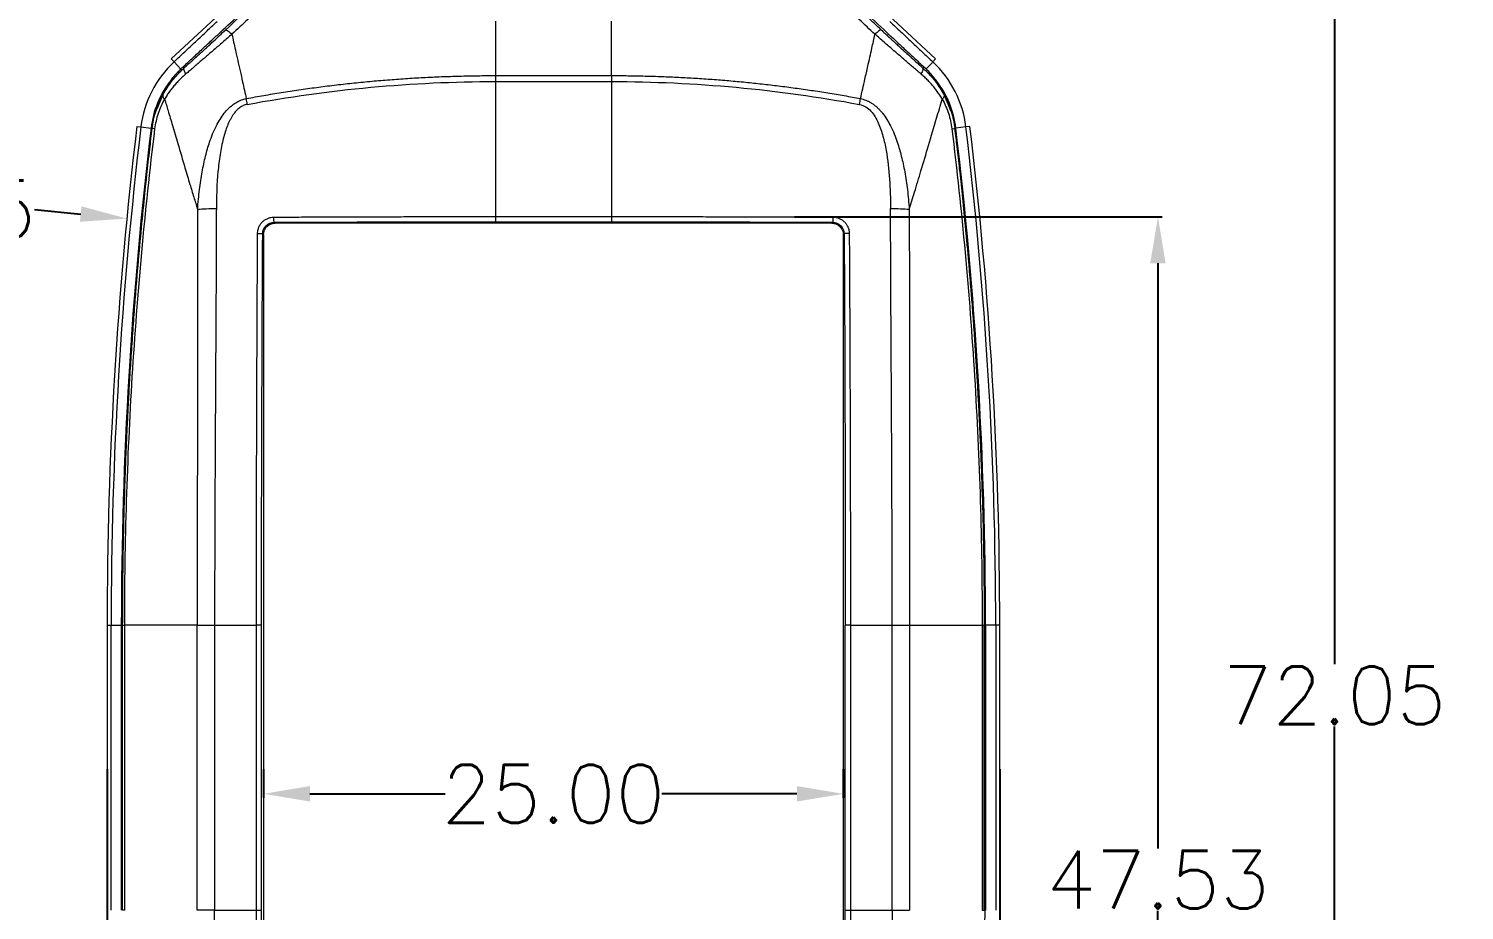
# Model space of a CAD drawing. Header units: inches. Extents: x 1127 to 2406, y 573 to 922.
# Drawn here: x 1245.7 to 1307.6, y 734.2 to 772.2 of the extents above; entities that cross this region are included whole.
import ezdxf

# ---------------------------------------------------------------- set-up
doc = ezdxf.new("R2010")
doc.units = ezdxf.units.IN
doc.styles.get("Standard").update_dxf_attribs({"font": 'txt', "bigfont": 'gbcbig.shx'})
doc.dimstyles.new('2.5', dxfattribs={"dimtxt": 2.5, "dimasz": 2, "dimexe": 0.18, "dimexo": 0.0625, "dimgap": 0.09, "dimtad": 0, "dimtih": 1, "dimtoh": 1, "dimzin": 0, "dimdsep": 46, "dimtxsty": 'Standard', "dimcen": 2, "dimadec": 0, "dimazin": 0, "dimtfac": 1, "dimtofl": 0, "dimtmove": 0, "dimatfit": 3, "dimfxl": 1, "dimtolj": 1, "dimtzin": 0, "dimarcsym": 0})

# ---------------------------------------------------------------- blocks, each defined once
blk = doc.blocks.new('*D116')
at = {"color": 0, "lineweight": -2}
for p, q in [((1249.065, 740.258), (1249.065, 699.568)), ((1287.565, 740.258), (1287.565, 699.568)), ((1251.065, 699.748), (1263.434, 699.748)), ((1285.565, 699.748), (1273.197, 699.748))]:
    blk.add_line(p, q, dxfattribs=at)
at = {"color": 0}
for points in [[(1251.065, 700.081), (1251.065, 699.415), (1249.065, 699.748)], [(1285.565, 700.081), (1285.565, 699.415), (1287.565, 699.748)]]:
    blk.add_solid(points, dxfattribs=at)
at = {"layer": 'Defpoints', "color": 0}
for p in [(1249.065, 740.32), (1287.565, 740.32), (1287.565, 699.748)]:
    blk.add_point(p, dxfattribs=at)
at = {"color": 0, "insert": (1268.315, 699.748), "char_height": 2.5, "attachment_point": 5}
blk.add_mtext('\\A1;38.50', dxfattribs=at)
blk = doc.blocks.new('*D117')
at = {"color": 0, "lineweight": -2}
for p, q in [((1268.378, 779.47), (1302.181, 779.47)), ((1302.001, 777.47), (1302.001, 744.785)), ((1302.001, 709.42), (1302.001, 742.105)), ((1268.378, 707.42), (1302.181, 707.42))]:
    blk.add_line(p, q, dxfattribs=at)
at = {"color": 0}
for points in [[(1301.668, 777.47), (1302.335, 777.47), (1302.001, 779.47)], [(1301.668, 709.42), (1302.335, 709.42), (1302.001, 707.42)]]:
    blk.add_solid(points, dxfattribs=at)
at = {"layer": 'Defpoints', "color": 0}
for p in [(1268.315, 779.47), (1302.001, 779.47), (1268.315, 707.42)]:
    blk.add_point(p, dxfattribs=at)
at = {"color": 0, "insert": (1302.001, 743.445), "char_height": 2.5, "attachment_point": 5}
blk.add_mtext('\\A1;72.05', dxfattribs=at)
blk = doc.blocks.new('*D118')
at = {"color": 0, "lineweight": -2}
for p, q in [((1255.815, 740.258), (1255.815, 739.016)), ((1280.815, 740.258), (1280.815, 739.016)), ((1257.815, 739.196), (1263.642, 739.196)), ((1278.815, 739.196), (1272.989, 739.196))]:
    blk.add_line(p, q, dxfattribs=at)
at = {"color": 0}
for points in [[(1257.815, 739.53), (1257.815, 738.863), (1255.815, 739.196)], [(1278.815, 739.53), (1278.815, 738.863), (1280.815, 739.196)]]:
    blk.add_solid(points, dxfattribs=at)
at = {"layer": 'Defpoints', "color": 0}
for p in [(1255.815, 740.32), (1280.815, 740.32), (1280.815, 739.196)]:
    blk.add_point(p, dxfattribs=at)
at = {"color": 0, "insert": (1268.315, 739.196), "char_height": 2.5, "attachment_point": 5}
blk.add_mtext('\\A1;25.00', dxfattribs=at)
blk = doc.blocks.new('*D119')
at = {"color": 0, "lineweight": -2}
for p, q in [((1278.714, 764.087), (1294.567, 764.087)), ((1294.387, 762.087), (1294.387, 736.832)), ((1294.387, 718.556), (1294.387, 734.152)), ((1279.357, 716.556), (1294.567, 716.556))]:
    blk.add_line(p, q, dxfattribs=at)
at = {"color": 0}
for points in [[(1294.054, 762.087), (1294.72, 762.087), (1294.387, 764.087)], [(1294.054, 718.556), (1294.72, 718.556), (1294.387, 716.556)]]:
    blk.add_solid(points, dxfattribs=at)
at = {"layer": 'Defpoints', "color": 0}
for p in [(1278.652, 764.087), (1294.387, 764.087), (1279.294, 716.556)]:
    blk.add_point(p, dxfattribs=at)
at = {"color": 0, "insert": (1294.387, 735.492), "char_height": 2.5, "attachment_point": 5}
blk.add_mtext('\\A1;47.53', dxfattribs=at)
blk = doc.blocks.new('*D120')
at = {"color": 0, "lineweight": -2}
for p, q in [((1245.938, 764.406), (1247.929, 764.212)), ((1429.815, 744.47), (1429.815, 748.47)), ((1427.815, 746.47), (1431.815, 746.47))]:
    blk.add_line(p, q, dxfattribs=at)
at = {"color": 0}
blk.add_solid([(1247.961, 764.544), (1247.896, 763.88), (1249.919, 764.018)], dxfattribs=at)
at = {"layer": 'Defpoints', "color": 0}
for p in [(1249.919, 764.018), (1429.815, 746.47)]:
    blk.add_point(p, dxfattribs=at)
at = {"color": 0, "insert": (1238.973, 764.406), "char_height": 2.5, "attachment_point": 5}
blk.add_mtext('\\A1;R180.75', dxfattribs=at)

msp = doc.modelspace()

# ---------------------------------------------------------------- linework, layer by layer
at = {"color": 7, "linetype": 'Continuous', "lineweight": 15}
for p, q in [((1258.589, 777.188), (1251.834, 770.908)), ((1284.797, 770.908), (1278.042, 777.188)), ((1265.819, 772.54), (1265.819, 770.187)), ((1251.953, 770.78), (1251.834, 770.908)), ((1284.678, 770.78), (1284.797, 770.908)), ((1252.252, 770.458), (1251.953, 770.78)), ((1252.394, 770.523), (1252.331, 770.555)), ((1284.237, 770.523), (1284.3, 770.555)), ((1265.816, 769.929), (1270.815, 769.929)), ((1265.819, 770.187), (1270.812, 770.187)), ((1250.352, 767.995), (1250.525, 767.974)), ((1250.525, 767.974), (1250.961, 767.922)), ((1251.009, 767.901), (1250.984, 767.914)), ((1285.622, 767.901), (1285.647, 767.914)), ((1286.106, 767.974), (1285.67, 767.922)), ((1286.279, 767.995), (1286.106, 767.974)), ((1265.815, 764.103), (1270.815, 764.103)), ((1256.315, 763.819), (1256.277, 763.856)), ((1280.316, 763.819), (1256.315, 763.819)), ((1265.815, 763.88), (1270.815, 763.88)), ((1280.316, 763.819), (1280.354, 763.856)), ((1255.815, 763.319), (1255.777, 763.358)), ((1255.815, 763.319), (1255.815, 717.321)), ((1280.854, 763.358), (1280.815, 763.319)), ((1280.815, 763.319), (1280.815, 717.321)), ((1249.065, 746.47), (1249.065, 734.17)), ((1249.24, 734.17), (1249.24, 746.47)), ((1249.24, 746.47), (1249.679, 746.47)), ((1249.679, 746.47), (1249.679, 734.17)), ((1249.703, 746.47), (1249.703, 734.17)), ((1249.703, 746.47), (1249.737, 746.47)), ((1249.737, 734.17), (1249.737, 746.47)), ((1249.826, 734.17), (1249.826, 746.47)), ((1252.953, 734.17), (1252.953, 746.47)), ((1253.702, 746.47), (1253.702, 734.17)), ((1255.507, 734.17), (1255.507, 746.47)), ((1255.727, 734.17), (1255.727, 746.47)), ((1280.904, 734.17), (1280.904, 746.47)), ((1281.124, 746.47), (1281.124, 734.17)), ((1282.929, 734.17), (1282.929, 746.47)), ((1283.678, 746.47), (1283.678, 734.17)), ((1286.805, 746.47), (1286.805, 734.17)), ((1286.893, 734.17), (1286.893, 746.47)), ((1286.893, 746.47), (1286.928, 746.47)), ((1286.928, 734.17), (1286.928, 746.47)), ((1286.952, 746.47), (1286.952, 734.17)), ((1287.391, 746.47), (1286.952, 746.47)), ((1287.391, 746.47), (1287.391, 734.17)), ((1287.565, 734.17), (1287.565, 746.47)), ((1282.929, 734.17), (1283.678, 734.17)), ((1286.928, 734.17), (1286.893, 734.17))]:
    msp.add_line(p, q, dxfattribs=at)
at = {"color": 8, "linetype": 'Continuous', "lineweight": 15}
for p, q in [((1284.237, 770.523), (1284.501, 770.259)), ((1251.233, 768.791), (1251.466, 769.346)), ((1285.165, 769.346), (1285.398, 768.792)), ((1249.065, 746.47), (1249.24, 746.47)), ((1287.565, 746.47), (1287.391, 746.47))]:
    msp.add_line(p, q, dxfattribs=at)
at = {"color": 7, "linetype": 'Continuous', "lineweight": 15, "flags": 128}
msp.add_lwpolyline([(1270.812, 772.54), (1270.812, 772.247), (1270.812, 771.953), (1270.812, 771.66), (1270.812, 771.366), (1270.812, 771.071), (1270.812, 770.777), (1270.812, 770.482), (1270.812, 770.187)], dxfattribs=at)
at = {"color": 7, "linetype": 'Continuous', "lineweight": 15}
for centre, radius, start, end in [((1255.068, 767.429), 4.575, 132.91209, 173.1607), ((1281.563, 767.429), 4.575, 6.8393, 47.08791), ((1429.815, 746.47), 180.75, 173.1607, 180), ((1429.815, 746.47), 180.575, 173.1607, 180), ((1429.815, 746.47), 180.136, 173.1607, 180), ((1106.815, 746.47), 180.136, 0, 6.8393), ((1106.815, 746.47), 180.575, 0, 6.8393), ((1106.815, 746.47), 180.75, 0, 6.8393)]:
    msp.add_arc(centre, radius, start, end, dxfattribs=at)
at = {"color": 8, "linetype": 'Continuous', "lineweight": 15}
for centre, start, end in [((1255.068, 767.429), 142.31845, 173.1607), ((1281.563, 767.429), 6.8393, 37.68155)]:
    msp.add_arc(centre, 4.136, start, end, dxfattribs=at)
at = {"color": 7, "linetype": 'Continuous', "lineweight": 15}
for points, knots in [([(1253.943, 772.05), (1254.24, 772.327), (1254.821, 772.867), (1255.671, 773.658), (1256.48, 774.409), (1257.246, 775.122), (1257.97, 775.795), (1258.653, 776.43), (1259.093, 776.839), (1259.307, 777.038)], [0, 0, 0, 0, 0.16599, 0.32427, 0.474838, 0.617695, 0.752841, 0.880277, 1, 1, 1, 1]), ([(1259.46, 777.118), (1259.384, 777.047), (1259.198, 776.872), (1258.818, 776.514), (1258.097, 775.837), (1257.033, 774.837), (1256.033, 773.898), (1255.07, 772.995), (1254.563, 772.519), (1254.183, 772.163)], [0, 0, 0, 0, 0.043365, 0.106756, 0.218073, 0.455236, 0.713877, 0.785533, 1, 1, 1, 1]), ([(1282.448, 772.163), (1282.258, 772.342), (1281.876, 772.7), (1281.305, 773.235), (1280.734, 773.77), (1280.165, 774.305), (1279.373, 775.049), (1278.573, 775.8), (1277.838, 776.491), (1277.442, 776.863), (1277.243, 777.05), (1277.171, 777.118)], [0, 0, 0, 0, 0.107598, 0.215196, 0.322793, 0.43039, 0.537988, 0.772994, 0.886094, 0.95844, 1, 1, 1, 1]), ([(1277.324, 777.038), (1277.574, 776.805), (1278.094, 776.322), (1278.902, 775.571), (1279.768, 774.766), (1280.69, 773.908), (1281.67, 772.997), (1282.343, 772.372), (1282.688, 772.05)], [0, 0, 0, 0, 0.140427, 0.291351, 0.45277, 0.624684, 0.807095, 1, 1, 1, 1]), ([(1259.749, 776.938), (1259.536, 776.738), (1259.107, 776.335), (1258.46, 775.728), (1257.807, 775.115), (1257.148, 774.496), (1256.482, 773.872), (1255.81, 773.242), (1255.132, 772.608), (1254.678, 772.182), (1254.45, 771.969)], [0, 0, 0, 0, 0.121933, 0.244748, 0.368441, 0.493011, 0.618455, 0.744769, 0.871952, 1, 1, 1, 1]), ([(1282.181, 771.969), (1281.953, 772.182), (1281.498, 772.608), (1280.821, 773.242), (1280.149, 773.872), (1279.483, 774.496), (1278.824, 775.115), (1278.171, 775.728), (1277.524, 776.335), (1277.095, 776.738), (1276.882, 776.938)], [0, 0, 0, 0, 0.128048, 0.255231, 0.381545, 0.506989, 0.631559, 0.755252, 0.878067, 1, 1, 1, 1]), ([(1251.953, 770.78), (1252.075, 770.894), (1252.321, 771.123), (1252.69, 771.468), (1253.06, 771.817), (1253.433, 772.169), (1253.682, 772.405), (1253.806, 772.523)], [0, 0, 0, 0, 0.1970081, 0.3954728, 0.5954338, 0.7969302, 1, 1, 1, 1]), ([(1252.394, 770.523), (1252.447, 770.57), (1252.553, 770.666), (1252.716, 770.812), (1252.881, 770.962), (1253.049, 771.115), (1253.22, 771.271), (1253.422, 771.456), (1253.655, 771.671), (1253.919, 771.916), (1254.094, 772.08), (1254.183, 772.163)], [0, 0, 0, 0, 0.091333, 0.183175, 0.275729, 0.369195, 0.463763, 0.559622, 0.704218, 0.850824, 1, 1, 1, 1]), ([(1254.183, 772.163), (1254.195, 772.168), (1254.227, 772.154), (1254.325, 772.083), (1254.388, 772.028), (1254.45, 771.969)], [0, 0, 0, 0, 0.5, 0.5, 1, 1, 1, 1]), ([(1282.448, 772.163), (1282.436, 772.168), (1282.403, 772.154), (1282.306, 772.083), (1282.243, 772.028), (1282.181, 771.969)], [0, 0, 0, 0, 0.5, 0.5, 1, 1, 1, 1]), ([(1282.448, 772.163), (1282.502, 772.113), (1282.607, 772.014), (1282.766, 771.866), (1282.924, 771.719), (1283.082, 771.574), (1283.273, 771.398), (1283.495, 771.193), (1283.749, 770.963), (1283.996, 770.739), (1284.157, 770.594), (1284.237, 770.523)], [0, 0, 0, 0, 0.089675, 0.178432, 0.266388, 0.353663, 0.440382, 0.583496, 0.724034, 0.862644, 1, 1, 1, 1]), ([(1282.825, 772.523), (1282.98, 772.375), (1283.291, 772.081), (1283.756, 771.642), (1284.217, 771.209), (1284.525, 770.922), (1284.678, 770.78)], [0, 0, 0, 0, 0.25359, 0.504736, 0.753514, 1, 1, 1, 1]), ([(1252.331, 770.555), (1252.477, 770.69), (1252.763, 770.955), (1253.178, 771.34), (1253.569, 771.703), (1253.821, 771.937), (1253.943, 772.05)], [0, 0, 0, 0, 0.272569, 0.530091, 0.772569, 1, 1, 1, 1]), ([(1254.45, 771.969), (1254.384, 771.912), (1254.254, 771.798), (1254.059, 771.629), (1253.866, 771.462), (1253.676, 771.298), (1253.49, 771.138), (1253.307, 770.981), (1253.129, 770.827), (1252.955, 770.678), (1252.786, 770.533), (1252.622, 770.393), (1252.515, 770.302), (1252.463, 770.257)], [0, 0, 0, 0, 0.098874, 0.19632, 0.292268, 0.386657, 0.479432, 0.570546, 0.659957, 0.747633, 0.833545, 0.917672, 1, 1, 1, 1]), ([(1254.45, 771.969), (1254.499, 771.744), (1254.614, 771.219), (1254.769, 770.532), (1254.927, 769.832), (1255.017, 769.432), (1255.07, 769.195)], [0, 0, 0, 0, 0.243523, 0.569993, 0.744311, 1, 1, 1, 1]), ([(1281.561, 769.195), (1281.624, 769.474), (1281.728, 769.94), (1281.891, 770.663), (1282.036, 771.309), (1282.137, 771.768), (1282.181, 771.969)], [0, 0, 0, 0, 0.300809, 0.501567, 0.782022, 1, 1, 1, 1]), ([(1284.168, 770.257), (1284.116, 770.302), (1284.009, 770.393), (1283.845, 770.533), (1283.676, 770.678), (1283.502, 770.827), (1283.324, 770.981), (1283.141, 771.138), (1282.955, 771.298), (1282.765, 771.462), (1282.572, 771.629), (1282.377, 771.798), (1282.247, 771.912), (1282.181, 771.969)], [0, 0, 0, 0, 0.082329, 0.166457, 0.252369, 0.340045, 0.429457, 0.520571, 0.613346, 0.707734, 0.803682, 0.901127, 1, 1, 1, 1]), ([(1282.688, 772.05), (1282.81, 771.937), (1283.062, 771.703), (1283.453, 771.34), (1283.868, 770.955), (1284.154, 770.69), (1284.3, 770.555)], [0, 0, 0, 0, 0.227431, 0.469909, 0.727431, 1, 1, 1, 1]), ([(1252.132, 770.359), (1252.085, 770.308), (1251.991, 770.206), (1251.859, 770.044), (1251.734, 769.875), (1251.616, 769.699), (1251.507, 769.517), (1251.407, 769.329), (1251.317, 769.136), (1251.235, 768.939), (1251.164, 768.738), (1251.103, 768.535), (1251.053, 768.329), (1251.012, 768.122), (1250.993, 767.983), (1250.984, 767.914)], [0, 0, 0, 0, 0.075536, 0.151632, 0.228205, 0.305167, 0.382427, 0.459892, 0.53747, 0.615065, 0.692581, 0.769925, 0.847003, 0.923724, 1, 1, 1, 1]), ([(1251.466, 769.346), (1251.512, 769.427), (1251.615, 769.609), (1251.79, 769.862), (1251.965, 770.086), (1252.08, 770.208), (1252.128, 770.259)], [0, 0, 0, 0, 0.247637, 0.556595, 0.815363, 1, 1, 1, 1]), ([(1252.463, 770.257), (1252.409, 770.21), (1252.303, 770.118), (1252.155, 769.971), (1252.015, 769.819), (1251.884, 769.663), (1251.762, 769.503), (1251.649, 769.338), (1251.58, 769.224), (1251.546, 769.167)], [0, 0, 0, 0, 0.14636, 0.291433, 0.435277, 0.577964, 0.719579, 0.860221, 1, 1, 1, 1]), ([(1252.132, 770.359), (1252.165, 770.392), (1252.229, 770.459), (1252.297, 770.523), (1252.331, 770.555)], [0, 0, 0, 0, 0.500015, 1, 1, 1, 1]), ([(1252.463, 770.257), (1252.427, 770.316), (1252.4, 770.374), (1252.375, 770.468), (1252.378, 770.503), (1252.394, 770.523)], [0, 0, 0, 0, 0.5, 0.5, 1, 1, 1, 1]), ([(1284.237, 770.523), (1284.253, 770.503), (1284.256, 770.468), (1284.231, 770.374), (1284.204, 770.316), (1284.168, 770.257)], [0, 0, 0, 0, 0.5, 0.5, 1, 1, 1, 1]), ([(1285.085, 769.167), (1285.051, 769.224), (1284.982, 769.338), (1284.869, 769.502), (1284.747, 769.663), (1284.616, 769.819), (1284.476, 769.971), (1284.328, 770.118), (1284.222, 770.21), (1284.168, 770.257)], [0, 0, 0, 0, 0.1397665, 0.2804002, 0.4220115, 0.5646987, 0.7085471, 0.8536284, 1, 1, 1, 1]), ([(1284.379, 770.458), (1284.447, 770.532), (1284.521, 770.61), (1284.631, 770.73), (1284.667, 770.768), (1284.678, 770.78)], [0, 0, 0, 0, 0.5, 0.5, 1, 1, 1, 1]), ([(1285.647, 767.914), (1285.638, 767.983), (1285.619, 768.122), (1285.578, 768.329), (1285.528, 768.535), (1285.467, 768.738), (1285.396, 768.939), (1285.314, 769.136), (1285.224, 769.329), (1285.124, 769.517), (1285.015, 769.699), (1284.897, 769.875), (1284.772, 770.044), (1284.64, 770.206), (1284.546, 770.308), (1284.499, 770.359)], [0, 0, 0, 0, 0.076276, 0.152997, 0.230075, 0.307419, 0.384935, 0.46253, 0.540108, 0.617573, 0.694833, 0.771795, 0.848368, 0.924464, 1, 1, 1, 1]), ([(1284.501, 770.259), (1284.526, 770.234), (1284.676, 770.086), (1284.906, 769.784), (1285.079, 769.49), (1285.165, 769.346)], [0, 0, 0, 0, 0.091697, 0.553559, 1, 1, 1, 1]), ([(1255.07, 769.195), (1255.321, 769.241), (1255.823, 769.332), (1256.578, 769.457), (1257.336, 769.573), (1258.096, 769.679), (1258.859, 769.776), (1259.624, 769.862), (1260.391, 769.938), (1261.161, 770.004), (1261.932, 770.06), (1262.706, 770.106), (1263.481, 770.142), (1264.259, 770.167), (1265.038, 770.184), (1265.558, 770.186), (1265.819, 770.187)], [0, 0, 0, 0, 0.070886, 0.141824, 0.212822, 0.283887, 0.355028, 0.426252, 0.497567, 0.568982, 0.640504, 0.712141, 0.783901, 0.855792, 0.927823, 1, 1, 1, 1]), ([(1270.812, 770.187), (1271.055, 770.186), (1271.541, 770.184), (1272.268, 770.17), (1272.994, 770.148), (1273.718, 770.116), (1274.441, 770.076), (1275.162, 770.027), (1275.881, 769.97), (1276.598, 769.903), (1277.313, 769.828), (1278.026, 769.744), (1278.738, 769.652), (1279.447, 769.551), (1280.154, 769.441), (1280.858, 769.323), (1281.327, 769.238), (1281.561, 769.195)], [0, 0, 0, 0, 0.06737, 0.134612, 0.201732, 0.268736, 0.335631, 0.402423, 0.469119, 0.535725, 0.602248, 0.668695, 0.735071, 0.801383, 0.867638, 0.933841, 1, 1, 1, 1]), ([(1251.131, 767.889), (1251.159, 768.117), (1251.21, 768.343), (1251.351, 768.773), (1251.441, 768.978), (1251.546, 769.167)], [0, 0, 0, 0, 0.5, 0.5, 1, 1, 1, 1]), ([(1251.466, 769.346), (1251.459, 769.324), (1251.462, 769.297), (1251.49, 769.235), (1251.515, 769.201), (1251.546, 769.167)], [0, 0, 0, 0, 0.5, 0.5, 1, 1, 1, 1]), ([(1251.546, 769.167), (1251.596, 769.003), (1251.709, 768.627), (1251.898, 767.99), (1252.14, 767.168), (1252.39, 766.32), (1252.62, 765.548), (1252.801, 764.951), (1252.913, 764.592), (1252.967, 764.416)], [0, 0, 0, 0, 0.105405, 0.240453, 0.405315, 0.625449, 0.774644, 0.890016, 1, 1, 1, 1]), ([(1252.967, 764.416), (1252.979, 764.561), (1253.002, 764.845), (1253.048, 765.26), (1253.101, 765.653), (1253.163, 766.025), (1253.232, 766.377), (1253.308, 766.707), (1253.392, 767.016), (1253.529, 767.457), (1253.742, 767.988), (1254.033, 768.467), (1254.285, 768.754), (1254.467, 768.916), (1254.658, 769.044), (1254.859, 769.141), (1255, 769.177), (1255.07, 769.195)], [0, 0, 0, 0, 0.07924, 0.154807, 0.226754, 0.295131, 0.359989, 0.421383, 0.479369, 0.534011, 0.672435, 0.789287, 0.835892, 0.879555, 0.92093, 0.96079, 1, 1, 1, 1]), ([(1281.561, 769.195), (1281.6, 769.186), (1281.678, 769.168), (1281.792, 769.127), (1281.904, 769.077), (1282.013, 769.016), (1282.119, 768.945), (1282.222, 768.864), (1282.322, 768.773), (1282.419, 768.671), (1282.618, 768.433), (1282.889, 767.987), (1283.141, 767.358), (1283.333, 766.691), (1283.476, 766.008), (1283.593, 765.241), (1283.639, 764.7), (1283.664, 764.416)], [0, 0, 0, 0, 0.021815, 0.043708, 0.065836, 0.088349, 0.111391, 0.135095, 0.159583, 0.184965, 0.211342, 0.327849, 0.465846, 0.578484, 0.704764, 0.845132, 1, 1, 1, 1]), ([(1283.664, 764.416), (1283.74, 764.662), (1283.91, 765.213), (1284.185, 766.131), (1284.5, 767.198), (1284.803, 768.232), (1285.003, 768.895), (1285.085, 769.167)], [0, 0, 0, 0, 0.153826, 0.345883, 0.575862, 0.82567, 1, 1, 1, 1]), ([(1285.165, 769.346), (1285.172, 769.325), (1285.169, 769.298), (1285.141, 769.236), (1285.117, 769.202), (1285.085, 769.167)], [0, 0, 0, 0, 0.5, 0.5, 1, 1, 1, 1]), ([(1285.085, 769.167), (1285.19, 768.978), (1285.28, 768.773), (1285.421, 768.343), (1285.472, 768.117), (1285.5, 767.889)], [0, 0, 0, 0, 0.5, 0.5, 1, 1, 1, 1]), ([(1251.009, 767.901), (1251.045, 768.153), (1251.088, 768.465), (1251.21, 768.739), (1251.233, 768.791)], [0, 0, 0, 0, 0.807216, 1, 1, 1, 1]), ([(1255.112, 768.942), (1255.083, 768.936), (1255.025, 768.923), (1254.94, 768.89), (1254.858, 768.848), (1254.779, 768.795), (1254.702, 768.732), (1254.629, 768.659), (1254.559, 768.576), (1254.491, 768.483), (1254.426, 768.38), (1254.364, 768.266), (1254.287, 768.105), (1254.2, 767.888), (1254.111, 767.607), (1254.032, 767.295), (1253.939, 766.831), (1253.852, 766.192), (1253.79, 765.356), (1253.782, 764.767), (1253.777, 764.457)], [0, 0, 0, 0, 0.01815, 0.0363592, 0.0548809, 0.0739558, 0.0938047, 0.1146235, 0.1365821, 0.1598254, 0.1844757, 0.2106355, 0.2383905, 0.2927408, 0.3524831, 0.4178805, 0.4891337, 0.6407211, 0.8108239, 1, 1, 1, 1]), ([(1281.519, 768.942), (1281.612, 768.925), (1281.702, 768.889), (1281.866, 768.789), (1281.94, 768.724), (1282.139, 768.506), (1282.241, 768.329), (1282.408, 767.959), (1282.474, 767.764), (1282.583, 767.367), (1282.627, 767.164), (1282.737, 766.551), (1282.782, 766.134), (1282.84, 765.298), (1282.852, 764.878), (1282.854, 764.457)], [0, 0, 0, 0, 0.0625, 0.0625, 0.125, 0.125, 0.25, 0.25, 0.375, 0.375, 0.5, 0.5, 0.75, 0.75, 1, 1, 1, 1]), ([(1285.398, 768.792), (1285.421, 768.739), (1285.543, 768.465), (1285.586, 768.153), (1285.622, 767.901)], [0, 0, 0, 0, 0.193602, 1, 1, 1, 1]), ([(1249.826, 746.47), (1249.826, 750.049), (1249.936, 753.629), (1250.372, 760.772), (1250.698, 764.337), (1251.131, 767.889)], [0, 0, 0, 0, 0.5, 0.5, 1, 1, 1, 1]), ([(1285.5, 767.889), (1285.933, 764.337), (1286.259, 760.772), (1286.695, 753.629), (1286.805, 750.049), (1286.805, 746.47)], [0, 0, 0, 0, 0.5, 0.5, 1, 1, 1, 1]), ([(1252.967, 764.416), (1252.966, 761.442), (1252.963, 758.456), (1252.957, 752.47), (1252.953, 749.47), (1252.953, 746.47)], [0, 0, 0, 0, 0.5, 0.5, 1, 1, 1, 1]), ([(1252.967, 764.416), (1253.078, 764.428), (1253.207, 764.437), (1253.483, 764.451), (1253.63, 764.456), (1253.777, 764.457)], [0, 0, 0, 0, 0.5, 0.5, 1, 1, 1, 1]), ([(1253.777, 764.457), (1253.776, 764.079), (1253.774, 763.282), (1253.768, 762.022), (1253.762, 760.634), (1253.751, 758.767), (1253.738, 756.342), (1253.722, 753.526), (1253.711, 750.841), (1253.704, 748.53), (1253.702, 747.115), (1253.702, 746.47)], [0, 0, 0, 0, 0.063321, 0.1336, 0.210839, 0.295374, 0.44554, 0.615482, 0.764538, 0.892711, 1, 1, 1, 1]), ([(1255.557, 763.38), (1255.558, 763.403), (1255.559, 763.449), (1255.57, 763.518), (1255.588, 763.585), (1255.62, 763.672), (1255.676, 763.774), (1255.765, 763.879), (1255.872, 763.967), (1255.993, 764.03), (1256.123, 764.071), (1256.213, 764.077), (1256.258, 764.079)], [0, 0, 0, 0, 0.0637507, 0.1268946, 0.1900743, 0.2539312, 0.3794906, 0.505061, 0.6293232, 0.7537527, 0.8768791, 1, 1, 1, 1]), ([(1256.258, 764.079), (1256.575, 764.081), (1257.209, 764.084), (1258.162, 764.088), (1259.116, 764.092), (1260.07, 764.095), (1261.026, 764.097), (1261.982, 764.1), (1262.94, 764.101), (1263.898, 764.102), (1264.856, 764.103), (1265.496, 764.103), (1265.815, 764.103)], [0, 0, 0, 0, 0.099796, 0.199636, 0.299523, 0.399454, 0.499431, 0.599454, 0.699522, 0.799636, 0.899795, 1, 1, 1, 1]), ([(1256.277, 763.856), (1256.272, 763.859), (1256.267, 763.883), (1256.259, 763.971), (1256.258, 764.031), (1256.258, 764.079)], [0, 0, 0, 0, 0.5, 0.5, 1, 1, 1, 1]), ([(1265.815, 764.103), (1265.815, 764.049), (1265.815, 763.993), (1265.815, 763.909), (1265.815, 763.883), (1265.815, 763.88)], [0, 0, 0, 0, 0.5, 0.5, 1, 1, 1, 1]), ([(1270.815, 764.103), (1271.135, 764.103), (1271.774, 764.103), (1272.732, 764.102), (1273.69, 764.101), (1274.647, 764.1), (1275.604, 764.097), (1276.56, 764.095), (1277.515, 764.092), (1278.469, 764.088), (1279.421, 764.084), (1280.056, 764.081), (1280.373, 764.079)], [0, 0, 0, 0, 0.100144, 0.200268, 0.300367, 0.400438, 0.500475, 0.600474, 0.70043, 0.80034, 0.900198, 1, 1, 1, 1]), ([(1270.815, 764.103), (1270.815, 764.055), (1270.815, 763.995), (1270.815, 763.907), (1270.815, 763.883), (1270.815, 763.88)], [0, 0, 0, 0, 0.5, 0.5, 1, 1, 1, 1]), ([(1280.373, 764.079), (1280.373, 764.031), (1280.371, 763.971), (1280.364, 763.883), (1280.358, 763.859), (1280.354, 763.856)], [0, 0, 0, 0, 0.5, 0.5, 1, 1, 1, 1]), ([(1280.373, 764.079), (1280.396, 764.079), (1280.442, 764.077), (1280.51, 764.066), (1280.576, 764.049), (1280.662, 764.018), (1280.764, 763.964), (1280.87, 763.876), (1280.958, 763.77), (1281.023, 763.648), (1281.065, 763.517), (1281.071, 763.426), (1281.074, 763.38)], [0, 0, 0, 0, 0.063016, 0.125461, 0.187954, 0.25111, 0.3758, 0.500422, 0.624995, 0.749774, 0.875016, 1, 1, 1, 1]), ([(1282.929, 746.47), (1282.929, 746.886), (1282.928, 747.774), (1282.925, 749.189), (1282.92, 750.771), (1282.913, 752.52), (1282.904, 754.435), (1282.892, 756.659), (1282.879, 758.985), (1282.867, 761.209), (1282.859, 762.983), (1282.855, 764.015), (1282.854, 764.457)], [0, 0, 0, 0, 0.069208, 0.147693, 0.235458, 0.332509, 0.438844, 0.554462, 0.703175, 0.827006, 0.925946, 1, 1, 1, 1]), ([(1282.854, 764.457), (1283, 764.456), (1283.148, 764.451), (1283.424, 764.437), (1283.553, 764.428), (1283.664, 764.416)], [0, 0, 0, 0, 0.5, 0.5, 1, 1, 1, 1]), ([(1283.664, 764.416), (1283.664, 764.006), (1283.664, 763.16), (1283.665, 761.85), (1283.666, 760.46), (1283.668, 758.989), (1283.669, 757.438), (1283.671, 755.807), (1283.672, 754.095), (1283.674, 752.302), (1283.676, 750.429), (1283.677, 748.476), (1283.677, 747.148), (1283.678, 746.47)], [0, 0, 0, 0, 0.068832, 0.142084, 0.219754, 0.301839, 0.388338, 0.479248, 0.57457, 0.674304, 0.778451, 0.887015, 1, 1, 1, 1]), ([(1255.777, 763.358), (1255.778, 763.487), (1255.832, 763.617), (1256.018, 763.801), (1256.147, 763.855), (1256.277, 763.856)], [0, 0, 0, 0, 0.5, 0.5, 1, 1, 1, 1]), ([(1255.815, 763.319), (1255.816, 763.344), (1255.818, 763.392), (1255.832, 763.462), (1255.868, 763.563), (1255.939, 763.655), (1256.029, 763.734), (1256.11, 763.782), (1256.206, 763.813), (1256.278, 763.817), (1256.315, 763.819)], [0, 0, 0, 0, 0.09475, 0.184737, 0.271795, 0.499658, 0.617645, 0.728423, 0.858365, 1, 1, 1, 1]), ([(1280.316, 763.819), (1280.341, 763.818), (1280.389, 763.816), (1280.459, 763.802), (1280.56, 763.766), (1280.652, 763.696), (1280.731, 763.605), (1280.779, 763.524), (1280.81, 763.428), (1280.814, 763.356), (1280.815, 763.319)], [0, 0, 0, 0, 0.0947501, 0.1847365, 0.2717947, 0.4996577, 0.6176453, 0.7284228, 0.858365, 1, 1, 1, 1]), ([(1280.354, 763.856), (1280.484, 763.855), (1280.613, 763.801), (1280.798, 763.617), (1280.853, 763.487), (1280.854, 763.358)], [0, 0, 0, 0, 0.5, 0.5, 1, 1, 1, 1]), ([(1255.507, 746.47), (1255.507, 746.873), (1255.507, 747.679), (1255.508, 748.889), (1255.509, 750.098), (1255.511, 751.307), (1255.513, 752.516), (1255.516, 753.725), (1255.52, 754.934), (1255.523, 756.142), (1255.528, 757.35), (1255.533, 758.558), (1255.538, 759.764), (1255.544, 760.97), (1255.55, 762.176), (1255.555, 762.979), (1255.557, 763.38)], [0, 0, 0, 0, 0.071358, 0.142727, 0.214106, 0.285496, 0.356897, 0.428309, 0.499732, 0.571166, 0.64261, 0.714066, 0.785533, 0.857011, 0.9285, 1, 1, 1, 1]), ([(1255.557, 763.38), (1255.605, 763.38), (1255.665, 763.378), (1255.751, 763.369), (1255.775, 763.363), (1255.777, 763.358)], [0, 0, 0, 0, 0.5, 0.5, 1, 1, 1, 1]), ([(1281.074, 763.38), (1281.026, 763.38), (1280.967, 763.378), (1280.88, 763.369), (1280.856, 763.363), (1280.854, 763.358)], [0, 0, 0, 0, 0.5, 0.5, 1, 1, 1, 1]), ([(1281.074, 763.38), (1281.076, 762.978), (1281.081, 762.176), (1281.087, 760.97), (1281.093, 759.764), (1281.098, 758.556), (1281.103, 757.349), (1281.108, 756.14), (1281.111, 754.932), (1281.115, 753.723), (1281.118, 752.514), (1281.12, 751.305), (1281.122, 750.096), (1281.123, 748.887), (1281.124, 747.678), (1281.124, 746.873), (1281.124, 746.47)], [0, 0, 0, 0, 0.071506, 0.143009, 0.214507, 0.285997, 0.357479, 0.428948, 0.500403, 0.571842, 0.643262, 0.714661, 0.786036, 0.857386, 0.928708, 1, 1, 1, 1]), ([(1249.737, 746.47), (1249.738, 746.872), (1249.74, 747.7), (1249.753, 748.98), (1249.777, 750.335), (1249.812, 751.764), (1249.858, 753.154), (1249.907, 754.352), (1249.953, 755.339), (1249.999, 756.234), (1250.053, 757.193), (1250.118, 758.238), (1250.191, 759.32), (1250.269, 760.35), (1250.319, 761.012), (1250.346, 761.317), (1250.346, 761.325)], [0, 0, 0, 0, 0.08103, 0.1671, 0.258209, 0.354357, 0.455546, 0.538658, 0.596162, 0.654938, 0.719514, 0.78989, 0.866066, 0.938254, 0.998271, 1, 1, 1, 1]), ([(1286.284, 761.325), (1286.289, 761.267), (1286.315, 760.961), (1286.364, 760.338), (1286.43, 759.449), (1286.495, 758.504), (1286.553, 757.595), (1286.603, 756.752), (1286.645, 755.975), (1286.681, 755.264), (1286.718, 754.478), (1286.758, 753.518), (1286.81, 752.064), (1286.857, 750.289), (1286.888, 748.325), (1286.892, 747.07), (1286.893, 746.47)], [0, 0, 0, 0, 0.011856, 0.061925, 0.126062, 0.191733, 0.252955, 0.30973, 0.362056, 0.409934, 0.453364, 0.520872, 0.603682, 0.746907, 0.879013, 1, 1, 1, 1]), ([(1252.953, 746.47), (1253.059, 746.47), (1253.178, 746.47), (1253.433, 746.47), (1253.567, 746.47), (1253.702, 746.47)], [0, 0, 0, 0, 0.5, 0.5, 1, 1, 1, 1]), ([(1255.727, 746.47), (1255.725, 746.47), (1255.699, 746.47), (1255.617, 746.47), (1255.561, 746.47), (1255.507, 746.47)], [0, 0, 0, 0, 0.5, 0.5, 1, 1, 1, 1]), ([(1281.124, 746.47), (1281.07, 746.47), (1281.014, 746.47), (1280.932, 746.47), (1280.906, 746.47), (1280.904, 746.47)], [0, 0, 0, 0, 0.5, 0.5, 1, 1, 1, 1]), ([(1282.929, 746.47), (1283.064, 746.47), (1283.198, 746.47), (1283.453, 746.47), (1283.572, 746.47), (1283.678, 746.47)], [0, 0, 0, 0, 0.5, 0.5, 1, 1, 1, 1]), ([(1253.702, 734.17), (1253.567, 734.17), (1253.433, 734.17), (1253.178, 734.17), (1253.059, 734.17), (1252.953, 734.17)], [0, 0, 0, 0, 0.5, 0.5, 1, 1, 1, 1]), ([(1253.781, 713.21), (1253.781, 713.56), (1253.781, 714.294), (1253.779, 715.446), (1253.776, 716.696), (1253.77, 718.266), (1253.757, 720.795), (1253.74, 723.854), (1253.723, 727.087), (1253.711, 729.717), (1253.704, 732.045), (1253.703, 733.495), (1253.702, 734.17)], [0, 0, 0, 0, 0.050515, 0.105722, 0.165621, 0.230212, 0.331105, 0.528261, 0.667885, 0.793047, 0.903751, 1, 1, 1, 1]), ([(1255.557, 717.26), (1255.555, 717.662), (1255.55, 718.464), (1255.544, 719.67), (1255.538, 720.876), (1255.533, 722.082), (1255.528, 723.29), (1255.523, 724.498), (1255.52, 725.706), (1255.516, 726.915), (1255.513, 728.124), (1255.511, 729.333), (1255.509, 730.542), (1255.508, 731.751), (1255.507, 732.961), (1255.507, 733.767), (1255.507, 734.17)], [0, 0, 0, 0, 0.0715, 0.142989, 0.214467, 0.285934, 0.35739, 0.428835, 0.500268, 0.571691, 0.643103, 0.714504, 0.785894, 0.857273, 0.928642, 1, 1, 1, 1]), ([(1255.507, 734.17), (1255.561, 734.17), (1255.617, 734.17), (1255.699, 734.17), (1255.725, 734.17), (1255.727, 734.17)], [0, 0, 0, 0, 0.5, 0.5, 1, 1, 1, 1]), ([(1280.854, 717.283), (1280.856, 717.683), (1280.861, 718.485), (1280.867, 719.688), (1280.873, 720.892), (1280.878, 722.096), (1280.883, 723.301), (1280.887, 724.507), (1280.891, 725.713), (1280.894, 726.919), (1280.897, 728.126), (1280.9, 729.334), (1280.901, 730.542), (1280.903, 731.751), (1280.903, 732.96), (1280.903, 733.767), (1280.904, 734.17)], [0, 0, 0, 0, 0.071488, 0.142949, 0.214387, 0.285806, 0.357211, 0.428607, 0.499999, 0.57139, 0.642786, 0.714192, 0.785612, 0.85705, 0.928511, 1, 1, 1, 1]), ([(1280.904, 734.17), (1280.906, 734.17), (1280.932, 734.17), (1281.014, 734.17), (1281.07, 734.17), (1281.124, 734.17)], [0, 0, 0, 0, 0.5, 0.5, 1, 1, 1, 1]), ([(1281.124, 734.17), (1281.124, 733.767), (1281.124, 732.961), (1281.123, 731.751), (1281.122, 730.542), (1281.12, 729.333), (1281.118, 728.124), (1281.115, 726.915), (1281.111, 725.706), (1281.108, 724.498), (1281.103, 723.29), (1281.098, 722.082), (1281.093, 720.876), (1281.087, 719.67), (1281.081, 718.464), (1281.076, 717.662), (1281.074, 717.26)], [0, 0, 0, 0, 0.071358, 0.142727, 0.214106, 0.285496, 0.356897, 0.428309, 0.499732, 0.571165, 0.64261, 0.714066, 0.785533, 0.857011, 0.9285, 1, 1, 1, 1]), ([(1282.929, 734.17), (1282.929, 733.8), (1282.928, 733.027), (1282.926, 731.82), (1282.922, 730.518), (1282.917, 729.12), (1282.91, 727.627), (1282.903, 726.039), (1282.889, 723.551), (1282.875, 720.921), (1282.86, 718.238), (1282.854, 716.398), (1282.85, 714.741), (1282.85, 713.701), (1282.85, 713.212)], [0, 0, 0, 0, 0.052844, 0.11024, 0.172187, 0.238686, 0.309738, 0.385344, 0.465504, 0.665448, 0.761707, 0.850171, 0.929602, 1, 1, 1, 1])]:
    msp.add_open_spline(points, degree=3, knots=knots, dxfattribs=at)
at = {"color": 8, "linetype": 'Continuous', "lineweight": 15}
for points, knots in [([(1252.128, 770.259), (1252.15, 770.284), (1252.233, 770.376), (1252.325, 770.46), (1252.394, 770.523)], [0, 0, 0, 0, 0.262919, 1, 1, 1, 1]), ([(1250.346, 761.325), (1250.395, 761.9), (1250.487, 762.986), (1250.635, 764.512), (1250.773, 765.832), (1250.896, 766.938), (1250.974, 767.603), (1251.009, 767.901)], [0, 0, 0, 0, 0.261726, 0.494924, 0.695703, 0.864062, 1, 1, 1, 1]), ([(1285.622, 767.901), (1285.653, 767.637), (1285.721, 767.058), (1285.827, 766.112), (1285.945, 765.01), (1286.044, 764.017), (1286.123, 763.176), (1286.182, 762.529), (1286.236, 761.908), (1286.27, 761.504), (1286.284, 761.325)], [0, 0, 0, 0, 0.12047, 0.264572, 0.432306, 0.623671, 0.717277, 0.815647, 0.918781, 1, 1, 1, 1])]:
    msp.add_open_spline(points, degree=3, knots=knots, dxfattribs=at)
at = {"color": 7, "linetype": 'Continuous', "lineweight": 15}
for points in [[(1284.499, 770.359), (1284.434, 770.426), (1284.368, 770.492), (1284.3, 770.555)], [(1255.112, 768.942), (1258.632, 769.599), (1262.224, 769.928), (1265.816, 769.929)], [(1265.816, 769.929), (1265.815, 767.993), (1265.815, 766.05), (1265.815, 764.103)], [(1265.819, 770.187), (1265.818, 770.103), (1265.817, 770.016), (1265.816, 769.929)], [(1270.812, 770.187), (1270.813, 770.103), (1270.814, 770.016), (1270.815, 769.929)], [(1270.815, 769.929), (1270.815, 767.994), (1270.815, 766.051), (1270.815, 764.103)], [(1270.815, 769.929), (1274.407, 769.928), (1277.999, 769.599), (1281.519, 768.942)], [(1255.112, 768.942), (1255.098, 769.027), (1255.083, 769.112), (1255.07, 769.195)], [(1281.519, 768.942), (1281.534, 769.028), (1281.548, 769.113), (1281.561, 769.195)], [(1250.984, 767.914), (1250.131, 760.8), (1249.703, 753.635), (1249.703, 746.47)], [(1251.131, 767.889), (1251.06, 767.896), (1251.015, 767.901), (1251.009, 767.901)], [(1285.5, 767.889), (1285.57, 767.896), (1285.616, 767.901), (1285.622, 767.901)], [(1286.928, 746.47), (1286.928, 753.635), (1286.5, 760.8), (1285.647, 767.914)], [(1256.277, 763.856), (1259.447, 763.872), (1262.631, 763.88), (1265.815, 763.88)], [(1270.815, 763.88), (1274, 763.88), (1277.184, 763.872), (1280.354, 763.856)], [(1255.727, 746.47), (1255.727, 752.111), (1255.744, 757.752), (1255.777, 763.358)], [(1280.854, 763.358), (1280.887, 757.752), (1280.904, 752.111), (1280.904, 746.47)], [(1249.737, 746.47), (1249.742, 746.47), (1249.774, 746.47), (1249.826, 746.47)], [(1252.953, 746.47), (1251.755, 746.47), (1250.697, 746.47), (1249.826, 746.47)], [(1253.702, 746.47), (1254.303, 746.47), (1254.905, 746.47), (1255.507, 746.47)], [(1281.124, 746.47), (1281.726, 746.47), (1282.328, 746.47), (1282.929, 746.47)], [(1283.678, 746.47), (1284.879, 746.47), (1285.933, 746.47), (1286.805, 746.47)], [(1286.805, 746.47), (1286.856, 746.47), (1286.889, 746.47), (1286.893, 746.47)], [(1249.826, 734.17), (1249.774, 734.17), (1249.742, 734.17), (1249.737, 734.17)], [(1253.702, 734.17), (1254.303, 734.17), (1254.905, 734.17), (1255.507, 734.17)], [(1255.777, 717.283), (1255.744, 722.888), (1255.727, 728.529), (1255.727, 734.17)], [(1281.124, 734.17), (1281.726, 734.17), (1282.328, 734.17), (1282.929, 734.17)], [(1285.658, 712.812), (1286.504, 719.898), (1286.928, 727.034), (1286.928, 734.17)], [(1286.805, 734.17), (1286.858, 734.17), (1286.889, 734.17), (1286.893, 734.17)]]:
    msp.add_open_spline(points, degree=3, dxfattribs=at)

# ---------------------------------------------------------------- dimensions: what is measured, and where the dimension line sits
dim = msp.add_linear_dim(base=(1302.001, 779.47), p1=(1268.315, 707.42), p2=(1268.315, 779.47), angle=90, dimstyle='2.5')
dim.commit()
dim.dimension.update_dxf_attribs({"geometry": '*D117', "text_midpoint": (1302.001, 743.445)})
dim = msp.add_radius_dim(center=(1429.815, 746.47), mpoint=(1249.919, 764.018), dimstyle='2.5')
dim.commit()
dim.dimension.update_dxf_attribs({"geometry": '*D120', "text_midpoint": (1238.973, 764.406)})
dim = msp.add_linear_dim(base=(1294.387, 764.087), p1=(1279.294, 716.556), p2=(1278.652, 764.087), angle=90, dimstyle='2.5')
dim.commit()
dim.dimension.update_dxf_attribs({"geometry": '*D119', "text_midpoint": (1294.387, 735.492), "dimtype": 160})
for base, p1, p2, picture, middle in [((1280.815, 739.196), (1255.815, 740.32), (1280.815, 740.32), '*D118', (1268.315, 739.196)), ((1287.565, 699.748), (1249.065, 740.32), (1287.565, 740.32), '*D116', (1268.315, 699.748))]:
    dim = msp.add_linear_dim(base=base, p1=p1, p2=p2, dimstyle='2.5')
    dim.commit()
    dim.dimension.update_dxf_attribs({"geometry": picture, "text_midpoint": middle})

doc.saveas('drawing.dxf')
